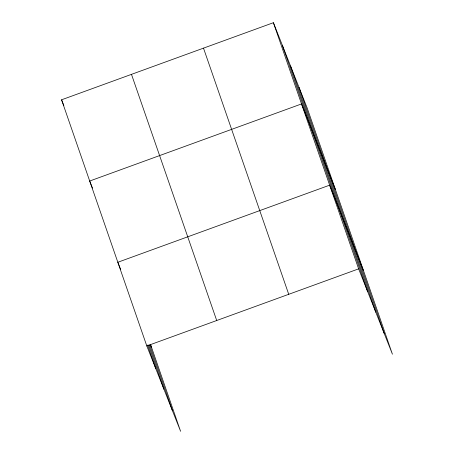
<?xml version="1.0" encoding="UTF-8"?>
<svg xmlns="http://www.w3.org/2000/svg" width="454" height="454" viewBox="0 0 454 454"><rect width="100%" height="100%" fill="white"/><g stroke="black" fill="none" stroke-linecap="round" stroke-linejoin="round"><path stroke-width="0.68" d="M150.467 344.28L180.596 431.3L146.807 345.959L61.574 99.801L273.404 22.7L307.193 108.041L392.426 354.199L358.637 268.859L273.404 22.7M146.807 345.959L358.637 268.859M335.319 189.273L301.53 103.932L89.699 181.032L92.508 188.121M363.45 270.505L329.661 185.164L117.83 262.264L120.633 269.353M61.574 99.801L63.866 105.6M150.336 344.37L151.619 347.605M298.987 87.316L384.226 333.474M290.532 65.966L375.77 312.125M282.326 45.247L367.564 291.4M203.5 48.141L288.733 294.3M131.478 74.36L216.711 320.513M149.672 344.961L172.395 410.575M148.64 345.034L163.939 389.226M147.618 345.068L155.733 368.5"/></g></svg>
